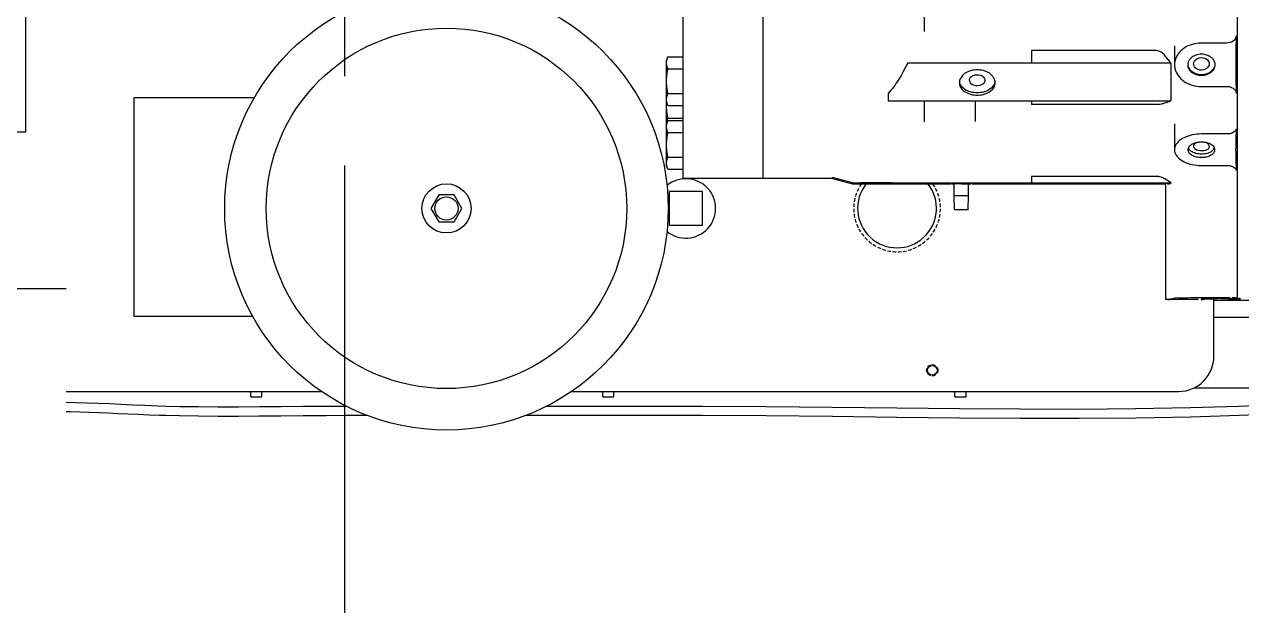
# Model space of a CAD drawing. Extents: x 0 to 160756, y 0 to 229247.
# Drawn here: x 64761 to 65625, y 100635 to 101053 of the extents above; entities that cross this region are included whole.
import ezdxf

# ---------------------------------------------------------------- set-up
doc = ezdxf.new("R2010")
doc.units = 0
doc.header["$LTSCALE"] = 10
doc.linetypes.add('XCM7Q30CDA-200K$0$CENTER', pattern=[50.8, 31.75, -6.35, 6.35, -6.35])
doc.linetypes.add('XCM7Q30CDA-200K$0$HIDDEN', pattern=[0.375, 0.25, -0.125])
doc.layers.add('XCM7Q30CDA-200K$0$UER-FUTUER', color=9, linetype='Continuous')

# ---------------------------------------------------------------- blocks, each defined once
blk = doc.blocks.new('XCM7Q30CDA-200K$0$A$C0f61af94')
at = {"linetype": 'XCM7Q30CDA-200K$0$CENTER'}
blk.add_line((2025.71, 1457.38), (2025.71, 3311.86), dxfattribs=at)
at = {"linetype": 'Continuous'}
for p, q in [((2322.75, 1765.69), (2322.75, 2861.05)), ((1799.44, 1798.72), (1799.44, 2849.81)), ((2265.78, 2131.37), (2265.78, 1765.69)), ((2437, 2054.11), (2437, 1869.97)), ((2659.15, 1993.64), (2659.15, 1681.42)), ((2614.72, 1859.87), (2614.72, 1859.85)), ((2614.72, 1859.79), (2614.72, 1846.45)), ((2651.6, 1861.86), (2633.76, 1861.86)), ((2255.14, 1852.08), (2254.18, 1849.76)), ((2254.18, 1774.58), (2254.18, 1849.76)), ((2255.14, 1852.08), (2265.78, 1852.08)), ((2513.17, 1856.47), (2513.17, 1847.62)), ((2601.94, 1856.47), (2513.17, 1856.47)), ((2255.14, 1843.42), (2265.78, 1843.42)), ((2612.23, 1847.62), (2425.19, 1847.62)), ((2612.23, 1847.62), (2612.23, 1820.7)), ((2255.14, 1826.11), (2265.78, 1826.11)), ((2411.61, 1826.13), (2411.61, 1820.7)), ((2633.76, 1831.05), (2651.6, 1831.05)), ((1876.4, 1667.72), (1876.4, 1823.09)), ((1876.4, 1823.09), (1961.61, 1823.09)), ((2255.14, 1817.45), (2254.18, 1819.77)), ((2255.14, 1817.45), (2265.78, 1817.45)), ((2411.61, 1820.7), (2612.23, 1820.7)), ((2437, 1820.7), (2437, 1805.85)), ((2473.56, 1806.21), (2473.56, 1820.7)), ((2473.56, 1806.21), (2473.56, 1820.7)), ((2513.17, 1820.7), (2513.17, 1818.32)), ((2601.94, 1818.32), (2513.17, 1818.32)), ((2255.14, 1806.89), (2254.18, 1804.57)), ((2255.14, 1808.59), (2265.78, 1808.59)), ((2255.14, 1806.89), (2265.78, 1806.89)), ((1774.05, 1798.72), (1799.44, 1798.72)), ((2255.14, 1798.23), (2265.78, 1798.23)), ((2614.72, 1804.52), (2614.72, 1804.52)), ((2614.72, 1804.44), (2614.72, 1786.07)), ((2651.6, 1797.27), (2633.76, 1797.27)), ((2627.13, 1790.03), (2627.45, 1790.21)), ((2255.14, 1780.92), (2265.78, 1780.92)), ((2255.14, 1772.26), (2254.18, 1774.58)), ((2255.14, 1772.26), (2265.78, 1772.26)), ((2633.76, 1774.88), (2651.6, 1774.88)), ((2372.01, 1765.69), (2265.78, 1765.69)), ((2372.01, 1765.69), (2372.01, 1766.44)), ((2386.22, 1762.62), (2372.01, 1766.44)), ((2372.01, 1765.69), (2386.22, 1761.88)), ((2513.17, 1767.2), (2513.17, 1762.62)), ((2601.94, 1767.2), (2513.17, 1767.2)), ((2255.98, 1756.33), (2255.98, 1732.53)), ((2279.78, 1756.33), (2255.98, 1756.33)), ((2279.78, 1732.53), (2279.78, 1756.33)), ((2386.22, 1762.62), (2386.22, 1761.88)), ((2386.22, 1762.62), (2392.38, 1762.62)), ((2386.22, 1761.88), (2456.12, 1761.88)), ((2414.25, 1762.62), (2612.23, 1762.62)), ((2456.68, 1761.89), (2456.95, 1761.9)), ((2456.68, 1761.89), (2456.95, 1761.9)), ((2456.95, 1761.9), (2457.1, 1761.9)), ((2457.1, 1761.9), (2458.31, 1761.93)), ((2457.1, 1761.9), (2457.23, 1761.91)), ((2457.23, 1761.91), (2458.26, 1761.93)), ((2458.31, 1753.33), (2458.31, 1761.93)), ((2468.59, 1753.33), (2468.59, 1761.93)), ((2469.81, 1761.9), (2468.59, 1761.93)), ((2469.68, 1761.91), (2468.65, 1761.93)), ((2469.81, 1761.9), (2469.68, 1761.91)), ((2469.95, 1761.9), (2469.81, 1761.9)), ((2470.23, 1761.89), (2469.95, 1761.9)), ((2470.23, 1761.89), (2469.95, 1761.9)), ((2470.79, 1761.88), (2608.3, 1761.88)), ((2608.37, 1760.79), (2608.37, 1680)), ((2612.23, 1762.62), (2612.23, 1762.58)), ((2092.46, 1753.95), (2086.96, 1744.43)), ((2103.45, 1753.95), (2092.46, 1753.95)), ((2108.95, 1744.43), (2103.45, 1753.95)), ((2458.66, 1743.37), (2458.31, 1753.33)), ((2468.59, 1753.33), (2458.31, 1753.33)), ((2468.25, 1743.37), (2468.59, 1753.33)), ((2086.96, 1744.43), (2092.46, 1734.91)), ((2103.45, 1734.91), (2108.95, 1744.43)), ((2468.25, 1743.37), (2458.66, 1743.37)), ((2092.46, 1734.91), (2103.45, 1734.91)), ((2255.98, 1732.53), (2279.78, 1732.53)), ((1828.07, 1687.22), (1774.05, 1687.22)), ((2608.37, 1680), (2631.47, 1680)), ((2654.07, 1680.99), (2633.76, 1680.99)), ((2642.71, 1639.48), (2642.71, 1680.35)), ((2705.5, 1678.96), (2642.71, 1678.96)), ((2643.74, 1680.37), (2645.56, 1680.38)), ((2661.18, 1680.1), (2661.31, 1680.1)), ((1960.54, 1667.72), (1876.4, 1667.72)), ((2803.14, 1666.96), (2642.71, 1666.96)), ((2628.57, 1616.99), (2867.9, 1616.99)), ((1828.07, 1614.49), (2009.12, 1614.49)), ((1959.04, 1610.71), (1959.04, 1614.49)), ((1959.04, 1610.71), (1966.99, 1610.71)), ((1966.99, 1610.71), (1966.99, 1614.49)), ((2186.79, 1614.49), (2617.72, 1614.49)), ((2208.93, 1610.71), (2208.93, 1614.49)), ((2208.93, 1610.71), (2216.88, 1610.71)), ((2216.88, 1610.71), (2216.88, 1614.49)), ((2458.82, 1610.71), (2458.82, 1614.49)), ((2458.82, 1610.71), (2466.76, 1610.71)), ((2466.76, 1610.71), (2466.76, 1614.49)), ((2027.22, 1603.86), (2025.71, 1603.86)), ((2182.38, 1603.86), (2168.69, 1603.86)), ((2025.71, 1597.51), (2041.57, 1597.51))]:
    blk.add_line(p, q, dxfattribs=at)
for points in [[(2890.49, 1618.91), (2869.21, 1617.09), (2840.99, 1614.8), (2812.19, 1612.59), (2782.76, 1610.48), (2752.47, 1608.5), (2721.29, 1606.68), (2689.47, 1605.07), (2660.3, 1603.86)], [(2660.54, 1597.51), (2691.7, 1598.82), (2725.44, 1600.55), (2758.47, 1602.52), (2790.51, 1604.66), (2821.58, 1606.93), (2851.93, 1609.3), (2881.61, 1611.77), (2890.94, 1612.58)], [(1898.85, 1603.86), (1893.02, 1604.04), (1884.05, 1604.39), (1875.27, 1604.77), (1866.79, 1605.17), (1858.59, 1605.55), (1850.55, 1605.91), (1842.66, 1606.23), (1834.98, 1606.48), (1828.07, 1606.66)], [(1828.07, 1600.3), (1831.14, 1600.24), (1837.62, 1600.05), (1844.2, 1599.82), (1850.89, 1599.54), (1857.73, 1599.24), (1864.71, 1598.91), (1871.8, 1598.58), (1879.1, 1598.25), (1886.62, 1597.93), (1894.28, 1597.65), (1898.67, 1597.51)], [(2025.71, 1603.86), (2012.54, 1603.82), (1996.3, 1603.71), (1980.52, 1603.57), (1965.21, 1603.44), (1950.35, 1603.35), (1935.97, 1603.34), (1922.06, 1603.42), (1908.62, 1603.62), (1898.85, 1603.86)], [(2279.6, 1603.86), (2270.11, 1603.87), (2256.64, 1603.88), (2242.72, 1603.88), (2228.33, 1603.88), (2213.47, 1603.88), (2182.38, 1603.86)], [(2660.3, 1603.86), (2626.16, 1602.81), (2587.16, 1602.08), (2546.8, 1601.76), (2505.09, 1601.8), (2462.02, 1602.12), (2417.61, 1602.61), (2371.86, 1603.17), (2324.78, 1603.64), (2279.6, 1603.86)], [(1898.67, 1597.51), (1908.45, 1597.28), (1921.9, 1597.08), (1935.84, 1596.99), (1950.24, 1597), (1965.1, 1597.09), (1980.44, 1597.22), (1996.24, 1597.36), (2012.5, 1597.48), (2025.71, 1597.51)], [(2154.33, 1597.51), (2166.13, 1597.51), (2182.37, 1597.52)], [(2182.37, 1597.52), (2213.46, 1597.53), (2228.32, 1597.53), (2242.71, 1597.53), (2256.64, 1597.53), (2270.1, 1597.52), (2279.59, 1597.51)], [(2279.59, 1597.51), (2324.8, 1597.29), (2371.92, 1596.82), (2417.7, 1596.26), (2462.14, 1595.77), (2505.23, 1595.45), (2546.97, 1595.41), (2587.35, 1595.73), (2626.38, 1596.46), (2660.54, 1597.51)]]:
    blk.add_lwpolyline(points, dxfattribs=at)
for centre, radius in [((2097.95, 1744.43), 157.41), ((2097.95, 1744.43), 127.94), ((2097.95, 1744.43), 17.45), ((2097.95, 1744.43), 8.25), ((2442.8, 1629.48), 3.4)]:
    blk.add_circle(centre, radius, dxfattribs=at)
at = {"linetype": 'XCM7Q30CDA-200K$0$HIDDEN'}
blk.add_circle((2442.8, 1629.48), 4, dxfattribs=at)
at = {"linetype": 'Continuous'}
for centre, radius, start, end in [((2267.88, 1744.43), 21.07, 230.48267, 129.51733), ((2417.81, 1744.43), 27.99, 141.36704, 38.63296), ((2603.3, 1760.9), 5.08, 360, 11.03889), ((2617.72, 1639.48), 24.99, 270, 0)]:
    blk.add_arc(centre, radius, start, end, dxfattribs=at)
at = {"linetype": 'XCM7Q30CDA-200K$0$HIDDEN'}
blk.add_arc((2417.81, 1744.43), 30.79, 145.47111, 34.52889, dxfattribs=at)
at = {"linetype": 'Continuous'}
for points, start_tangent, end_tangent in [([(2658.57, 1866.86), (2656.4, 1863.21), (2651.6, 1861.86)], (-0.035004, -0.999387), (-1, -0.000001)), ([(2658.57, 1866.86), (2658.42, 1862.25)], (-0.035004, -0.999387), (-0.030731, -0.999528)), ([(2633.76, 1861.86), (2627.25, 1860.93), (2621.52, 1858.26), (2617.27, 1854.16), (2615.01, 1849.13), (2614.72, 1846.45)], (-1, 0), (0, -1)), ([(2658.42, 1862.25), (2658.3, 1857.68)], (-0.030731, -0.999528), (-0.024063, -0.99971)), ([(2254.18, 1847.75), (2254.19, 1848.08), (2254.21, 1848.41), (2254.24, 1848.74), (2254.28, 1849.07), (2254.33, 1849.4), (2254.39, 1849.73), (2254.47, 1850.06), (2254.55, 1850.39), (2254.65, 1850.72), (2254.76, 1851.06), (2254.87, 1851.39), (2255, 1851.73), (2255.14, 1852.08)], (0, 1), (0.382683, 0.92388)), ([(2607.93, 1852.9), (2605.19, 1855.46), (2601.94, 1856.47)], (-0.623592, 0.78175), (-1, 0)), ([(2612.23, 1847.62), (2610.06, 1850.27), (2607.93, 1852.9)], (-0.640144, 0.768255), (-0.623592, 0.78175)), ([(2624.67, 1848.45), (2625.07, 1849.4), (2626.31, 1851.15)], (0.314, 0.949423), (0.689013, 0.724749)), ([(2626.31, 1851.15), (2627.13, 1851.9), (2630.22, 1853.57)], (0.689013, 0.724749), (0.94828, 0.317434)), ([(2628.34, 1847.04), (2628.44, 1848.04), (2633.86, 1851.54)], (-0.040833, 0.999166), (1, 0)), ([(2630.22, 1853.57), (2633.86, 1854.16)], (0.94828, 0.317434), (1, 0)), ([(2633.86, 1854.16), (2637.5, 1853.57)], (1, 0), (0.94828, -0.317434)), ([(2633.86, 1851.54), (2638.21, 1849.85), (2639.39, 1847.04)], (1, 0), (0.040833, -0.999166)), ([(2637.5, 1853.57), (2640.59, 1851.9), (2641.41, 1851.15)], (0.94828, -0.317434), (0.689013, -0.724749)), ([(2641.41, 1851.15), (2642.66, 1849.4), (2643.35, 1847.04)], (0.689013, -0.724749), (0.096244, -0.995358)), ([(2658.21, 1853.15), (2658.21, 1839.79), (2658.57, 1826.05)], (-0.015062, -0.999887), (0.035004, -0.999387)), ([(2658.3, 1857.68), (2658.21, 1853.15)], (-0.024063, -0.99971), (-0.015062, -0.999887)), ([(2255.14, 1843.42), (2255, 1843.77), (2254.87, 1844.11), (2254.76, 1844.45), (2254.65, 1844.78), (2254.55, 1845.11), (2254.47, 1845.45), (2254.39, 1845.77), (2254.33, 1846.1), (2254.28, 1846.43), (2254.24, 1846.76), (2254.21, 1847.09), (2254.19, 1847.42), (2254.18, 1847.75)], (-0.382683, 0.92388), (0, 1)), ([(2254.18, 1834.77), (2254.19, 1835.43), (2254.21, 1836.09), (2254.24, 1836.75), (2254.28, 1837.41), (2254.33, 1838.07), (2254.39, 1838.72), (2254.47, 1839.38), (2254.55, 1840.04), (2254.65, 1840.71), (2254.76, 1841.37), (2254.87, 1842.05), (2255, 1842.73), (2255.14, 1843.42)], (0, 1), (0.202803, 0.97922)), ([(2425.19, 1847.62), (2422, 1841.27), (2418.68, 1835.57), (2415.23, 1830.52), (2411.61, 1826.13)], (-0.421768, -0.906704), (-0.677263, -0.735741)), ([(2474.73, 1842.84), (2470.39, 1842.28), (2466.57, 1840.65), (2463.73, 1838.18), (2462.22, 1835.2), (2462.06, 1834.16)], (-1, 0), (-0.079748, -0.996815)), ([(2486.38, 1837.23), (2485.72, 1838.18), (2482.88, 1840.65), (2479.06, 1842.28), (2474.73, 1842.84)], (-0.514175, 0.857685), (-1, 0)), ([(2614.72, 1846.45), (2615.01, 1843.78), (2617.27, 1838.75), (2621.52, 1834.65), (2627.25, 1831.98), (2633.76, 1831.05)], (0, -1), (1, 0)), ([(2624.34, 1846.45), (2624.67, 1848.45)], (0, 1), (0.314, 0.949423)), ([(2633.86, 1838.75), (2630.22, 1839.34), (2627.13, 1841.01), (2625.07, 1843.51), (2624.34, 1846.45)], (-1, 0), (0, 1)), ([(2633.86, 1839.34), (2629.73, 1840.1), (2626.42, 1842.24), (2624.58, 1845.33), (2624.37, 1846.46)], (-1, 0), (-0.090135, 0.99593)), ([(2633.86, 1842.54), (2629.51, 1844.24), (2628.34, 1847.04)], (-1, 0), (-0.040833, 0.999166)), ([(2639.39, 1847.04), (2639.28, 1846.04), (2633.86, 1842.54)], (0.040833, -0.999166), (-1, 0)), ([(2643.38, 1846.45), (2642.66, 1843.51), (2640.59, 1841.01), (2637.5, 1839.34), (2633.86, 1838.75)], (0, -1), (-1, 0)), ([(2643.14, 1845.33), (2641.31, 1842.24), (2637.99, 1840.1), (2633.86, 1839.34)], (-0.268786, -0.9632), (-1, 0)), ([(2643.35, 1847.04), (2643.38, 1846.45)], (0.096244, -0.995358), (0, -1)), ([(2255.14, 1826.11), (2255, 1826.81), (2254.87, 1827.49), (2254.76, 1828.16), (2254.65, 1828.83), (2254.55, 1829.49), (2254.47, 1830.15), (2254.39, 1830.81), (2254.33, 1831.47), (2254.28, 1832.13), (2254.24, 1832.79), (2254.21, 1833.45), (2254.19, 1834.11), (2254.18, 1834.77)], (-0.202803, 0.97922), (0, 1)), ([(2462.06, 1834.16), (2462.04, 1833.64)], (-0.079748, -0.996815), (-0.000298, -1)), ([(2462.04, 1833.64), (2462.22, 1832.08), (2463.73, 1829.21), (2466.57, 1826.9), (2470.39, 1825.41), (2474.73, 1824.89)], (-0.000298, -1), (1, 0)), ([(2474.73, 1826.45), (2469.87, 1827.14), (2465.75, 1829.08), (2463, 1832), (2462.14, 1834.27)], (-1, 0), (-0.18613, 0.982525)), ([(2469.24, 1835.44), (2469.3, 1836.31), (2474.73, 1839.36)], (-0.079526, 0.996833), (1, 0)), ([(2474.73, 1831.5), (2470.38, 1832.98), (2469.24, 1835.44)], (-1, 0), (-0.079526, 0.996833)), ([(2474.73, 1839.36), (2479.07, 1837.88), (2480.21, 1835.43)], (1, 0), (0.079526, -0.996833)), ([(2480.21, 1835.43), (2480.15, 1834.56), (2474.73, 1831.5)], (0.079526, -0.996833), (-1, 0)), ([(2474.73, 1824.89), (2479.06, 1825.41), (2482.88, 1826.9), (2485.72, 1829.21), (2487.23, 1832.08), (2487.42, 1833.64)], (1, 0), (-0.000296, 1)), ([(2486.45, 1832), (2483.7, 1829.08), (2479.58, 1827.14), (2474.73, 1826.45)], (-0.501325, -0.865259), (-1, 0)), ([(2487.42, 1833.64), (2487.23, 1835.2), (2486.38, 1837.23)], (-0.000296, 1), (-0.514175, 0.857685)), ([(2487.35, 1834.54), (2486.45, 1832)], (-0.144604, -0.98949), (-0.501325, -0.865259)), ([(2254.18, 1821.78), (2254.19, 1822.11), (2254.21, 1822.44), (2254.24, 1822.77), (2254.28, 1823.1), (2254.33, 1823.43), (2254.39, 1823.76), (2254.47, 1824.09), (2254.55, 1824.42), (2254.65, 1824.75), (2254.76, 1825.09), (2254.87, 1825.42), (2255, 1825.76), (2255.14, 1826.11)], (0, 1), (0.382683, 0.92388)), ([(2651.6, 1831.05), (2654.13, 1830.75)], (1, -0.000001), (0.967775, -0.251815)), ([(2654.13, 1830.75), (2654.94, 1830.49)], (0.967775, -0.251815), (0.933185, -0.359397)), ([(2654.94, 1830.49), (2656.41, 1829.7)], (0.933185, -0.359397), (0.806984, -0.590573)), ([(2656.41, 1829.7), (2658.04, 1827.88)], (0.806984, -0.590573), (0.48606, -0.873926)), ([(2658.04, 1827.88), (2658.57, 1826.05)], (0.48606, -0.873926), (0.035004, -0.999387)), ([(2255.14, 1817.45), (2255, 1817.8), (2254.87, 1818.14), (2254.76, 1818.48), (2254.65, 1818.81), (2254.55, 1819.15), (2254.47, 1819.48), (2254.39, 1819.81), (2254.33, 1820.13), (2254.28, 1820.46), (2254.24, 1820.79), (2254.21, 1821.12), (2254.19, 1821.45), (2254.18, 1821.78)], (-0.382683, 0.92388), (0, 1)), ([(2254.18, 1817.25), (2254.19, 1817.91), (2254.21, 1818.57), (2254.24, 1819.23), (2254.26, 1819.59)], (0, 1), (0.063812, 0.997962)), ([(2255.14, 1808.59), (2255, 1809.29), (2254.87, 1809.97), (2254.76, 1810.64), (2254.65, 1811.31), (2254.55, 1811.97), (2254.47, 1812.64), (2254.39, 1813.29), (2254.33, 1813.95), (2254.28, 1814.61), (2254.24, 1815.27), (2254.21, 1815.93), (2254.19, 1816.59), (2254.18, 1817.25)], (-0.202803, 0.97922), (0, 1)), ([(2601.94, 1818.32), (2605.19, 1818.6), (2607.93, 1819.28)], (1, 0), (0.947949, 0.318423)), ([(2607.93, 1819.28), (2612.23, 1820.7)], (0.947949, 0.318423), (0.951988, 0.306134)), ([(2254.18, 1802.56), (2254.19, 1802.89), (2254.21, 1803.22), (2254.24, 1803.55), (2254.28, 1803.88), (2254.33, 1804.21), (2254.39, 1804.54), (2254.47, 1804.87), (2254.55, 1805.2), (2254.65, 1805.53), (2254.76, 1805.86), (2254.87, 1806.2), (2255, 1806.54), (2255.14, 1806.89)], (0, 1), (0.382683, 0.92388)), ([(2254.19, 1804.58), (2254.19, 1804.6), (2254.21, 1804.93), (2254.24, 1805.26), (2254.28, 1805.58), (2254.33, 1805.91), (2254.39, 1806.24), (2254.47, 1806.57), (2254.55, 1806.9), (2254.65, 1807.23), (2254.76, 1807.57), (2254.87, 1807.9), (2255, 1808.25), (2255.14, 1808.59)], (0.035073, 0.999385), (0.382683, 0.92388)), ([(2255.14, 1798.23), (2255, 1798.58), (2254.87, 1798.92), (2254.76, 1799.26), (2254.65, 1799.59), (2254.55, 1799.92), (2254.47, 1800.25), (2254.39, 1800.58), (2254.33, 1800.91), (2254.28, 1801.24), (2254.24, 1801.57), (2254.21, 1801.9), (2254.19, 1802.23), (2254.18, 1802.56)], (-0.382683, 0.92388), (0, 1)), ([(2254.18, 1789.58), (2254.19, 1790.24), (2254.21, 1790.9), (2254.24, 1791.56), (2254.28, 1792.22), (2254.33, 1792.87), (2254.39, 1793.53), (2254.47, 1794.19), (2254.55, 1794.85), (2254.65, 1795.51), (2254.76, 1796.18), (2254.87, 1796.86), (2255, 1797.54), (2255.14, 1798.23)], (0, 1), (0.202803, 0.97922)), ([(2633.76, 1797.27), (2627.25, 1796.59), (2621.52, 1794.65), (2617.27, 1791.67), (2615.01, 1788.02), (2614.74, 1786.07)], (-1, 0), (0, -1)), ([(2658.57, 1800.9), (2656.4, 1798.24), (2651.6, 1797.27)], (-0.048153, -0.99884), (-1, -0.000001)), ([(2658.57, 1800.9), (2658.21, 1790.94), (2658.16, 1784.48)], (-0.048153, -0.99884), (0.006792, -0.999977)), ([(2255.14, 1780.92), (2255, 1781.61), (2254.87, 1782.3), (2254.76, 1782.97), (2254.65, 1783.64), (2254.55, 1784.3), (2254.47, 1784.96), (2254.39, 1785.62), (2254.33, 1786.28), (2254.28, 1786.94), (2254.24, 1787.6), (2254.21, 1788.26), (2254.19, 1788.92), (2254.18, 1789.58)], (-0.202803, 0.97922), (0, 1)), ([(2624.51, 1786.07), (2625.07, 1788.22), (2627.13, 1790.03)], (0, 1), (0.871845, 0.489783)), ([(2627.45, 1790.21), (2630.22, 1791.24), (2631.45, 1791.49)], (0.886616, 0.462506), (0.988303, 0.152501)), ([(2628.43, 1788.56), (2628.44, 1789.27), (2631.44, 1791.5)], (-0.140874, 0.990027), (0.969038, 0.246913)), ([(2631.45, 1791.49), (2632.59, 1791.62)], (0.988303, 0.152501), (0.996959, 0.077926)), ([(2632.59, 1791.62), (2633.86, 1791.67)], (0.996959, 0.077926), (1, 0)), ([(2633.86, 1791.67), (2635.14, 1791.62)], (1, 0), (0.996959, -0.077926)), ([(2635.14, 1791.62), (2636.28, 1791.49)], (0.996959, -0.077926), (0.988303, -0.152501)), ([(2636.28, 1791.49), (2637.5, 1791.24), (2640.59, 1790.03)], (0.988303, -0.152501), (0.871845, -0.489783)), ([(2636.3, 1791.58), (2638.21, 1790.58), (2639.29, 1788.52)], (0.970961, -0.239237), (0.140874, -0.990027)), ([(2640.59, 1790.03), (2642.66, 1788.22), (2643.16, 1786.78)], (0.871845, -0.489783), (0.151479, -0.98846)), ([(2254.18, 1776.59), (2254.19, 1776.92), (2254.21, 1777.25), (2254.24, 1777.58), (2254.28, 1777.91), (2254.33, 1778.24), (2254.39, 1778.57), (2254.47, 1778.9), (2254.55, 1779.23), (2254.65, 1779.56), (2254.76, 1779.89), (2254.87, 1780.23), (2255, 1780.57), (2255.14, 1780.92)], (0, 1), (0.382683, 0.92388)), ([(2614.74, 1786.07), (2615.01, 1784.13), (2617.27, 1780.48), (2621.52, 1777.5), (2627.25, 1775.56), (2633.76, 1774.88)], (0, -1), (1, 0)), ([(2633.86, 1780.48), (2630.22, 1780.9), (2627.13, 1782.12), (2625.07, 1783.93), (2624.51, 1786.07)], (-1, 0), (0, 1)), ([(2633.86, 1782.94), (2629.73, 1783.5), (2626.42, 1785.05), (2624.58, 1787.28)], (-1, 0), (-0.299682, 0.954039)), ([(2633.86, 1785.27), (2629.51, 1786.5), (2628.43, 1788.56)], (-1, 0), (-0.140874, 0.990027)), ([(2639.29, 1788.52), (2639.28, 1787.81), (2633.86, 1785.27)], (0.140874, -0.990027), (-1, 0)), ([(2643.21, 1786.07), (2642.66, 1783.93), (2640.59, 1782.12), (2637.5, 1780.9), (2633.86, 1780.48)], (0, -1), (-1, 0)), ([(2640.37, 1784.39), (2637.99, 1783.5), (2633.86, 1782.94)], (-0.869438, -0.494043), (-1, 0)), ([(2642.95, 1787.35), (2641.31, 1785.05), (2640.37, 1784.39)], (-0.369337, -0.929296), (-0.869438, -0.494043)), ([(2643.16, 1786.78), (2643.21, 1786.07)], (0.151479, -0.98846), (0, -1)), ([(2658.16, 1784.48), (2658.21, 1781.23)], (0.006792, -0.999977), (0.020632, -0.999787)), ([(2658.21, 1781.23), (2658.3, 1777.94)], (0.020632, -0.999787), (0.033051, -0.999454)), ([(2255.14, 1772.26), (2255, 1772.61), (2254.87, 1772.95), (2254.76, 1773.29), (2254.65, 1773.62), (2254.55, 1773.95), (2254.47, 1774.28), (2254.39, 1774.61), (2254.33, 1774.94), (2254.28, 1775.27), (2254.24, 1775.6), (2254.21, 1775.93), (2254.19, 1776.26), (2254.18, 1776.59)], (-0.382683, 0.92388), (0, 1)), ([(2651.6, 1774.88), (2654.14, 1774.69)], (1, 0), (0.983138, -0.182865)), ([(2654.14, 1774.69), (2656.41, 1773.9), (2657.56, 1773.1)], (0.983138, -0.182865), (0.741817, -0.670603)), ([(2657.56, 1773.1), (2658.42, 1771.94)], (0.741817, -0.670603), (0.377155, -0.92615)), ([(2658.3, 1777.94), (2658.57, 1771.25)], (0.033051, -0.999454), (0.048153, -0.99884)), ([(2658.42, 1771.94), (2658.57, 1771.25)], (0.377155, -0.92615), (0.048153, -0.99884)), ([(2607.93, 1765.35), (2605.19, 1766.67), (2601.94, 1767.2)], (-0.838856, 0.544353), (-1, 0)), ([(2612.23, 1762.62), (2607.93, 1765.35)], (-0.849433, 0.527696), (-0.838856, 0.544353)), ([(2398.43, 1762.62), (2394.37, 1762.62), (2392.38, 1762.62)], (-0.999998, -0.001884), (-0.999996, 0.002909)), ([(2414.25, 1762.62), (2408.61, 1762.62), (2403.34, 1762.63), (2398.43, 1762.62)], (-1, 0), (-0.999998, -0.001884)), ([(2463.45, 1761.99), (2460.66, 1761.97), (2456.68, 1761.89), (2458.31, 1761.93)], (-1, 0), (0.999789, 0.020535)), ([(2463.45, 1761.99), (2466.25, 1761.97), (2470.23, 1761.89), (2468.59, 1761.93)], (1, 0), (-0.999789, 0.020535)), ([(2612.23, 1762.58), (2609.49, 1762.03)], (0.005371, -0.999986), (-0.121566, 0.992583)), ([(2628.45, 1680.94), (2625.92, 1680.89), (2618.84, 1680.64), (2613.22, 1680.34), (2609.62, 1680.09)], (-0.999865, -0.01643), (-0.076696, 0.997054)), ([(2631.06, 1680.98), (2628.45, 1680.94)], (-0.99997, -0.007778), (-0.999865, -0.01643)), ([(2633.76, 1680.99), (2631.06, 1680.98)], (-1, 0), (-0.99997, -0.007778)), ([(2647.46, 1680.39), (2641.99, 1680.34), (2637.18, 1680.23), (2633.61, 1680.1), (2637.18, 1680.23), (2641.99, 1680.34), (2645.56, 1680.38)], (-1, 0), (0.999978, 0.006662)), ([(2633.61, 1680.1), (2637.18, 1680.23), (2638.67, 1680.28)], (0.044937, -0.99899), (0.99959, 0.028617)), ([(2638.67, 1680.28), (2641.99, 1680.34), (2643.74, 1680.37)], (0.99959, 0.028617), (0.999938, 0.011177)), ([(2647.46, 1680.39), (2652.92, 1680.34), (2657.73, 1680.23), (2661.31, 1680.1), (2657.73, 1680.23), (2652.92, 1680.34), (2651.17, 1680.37)], (1, 0), (-0.999938, 0.011176)), ([(2656.25, 1680.28), (2652.92, 1680.34), (2651.17, 1680.37)], (-0.99959, 0.028616), (-0.999938, 0.011176)), ([(2659.15, 1681.42), (2656.01, 1681.02), (2655.42, 1680.75)], (0, -1), (-0.169871, -0.985466)), ([(2657.73, 1680.23), (2661.31, 1680.1), (2657.73, 1680.23), (2656.25, 1680.28)], (0.999422, -0.03399), (-0.99959, 0.028616)), ([(2657.73, 1680.23), (2661.31, 1680.1)], (0.999422, -0.03399), (-0.046678, -0.99891))]:
    blk.add_spline(points, degree=3, dxfattribs=dict(at, start_tangent=start_tangent, end_tangent=end_tangent))
blk = doc.blocks.new('XCM7Q30CDA-200K')
at = {"layer": 'XCM7Q30CDA-200K$0$UER-FUTUER'}
blk.add_blockref('XCM7Q30CDA-200K$0$A$C0f61af94', (62962.25, 99177.6), dxfattribs=at)

msp = doc.modelspace()

# ---------------------------------------------------------------- block references
msp.add_blockref('XCM7Q30CDA-200K', (0, 0))

doc.saveas('drawing.dxf')
